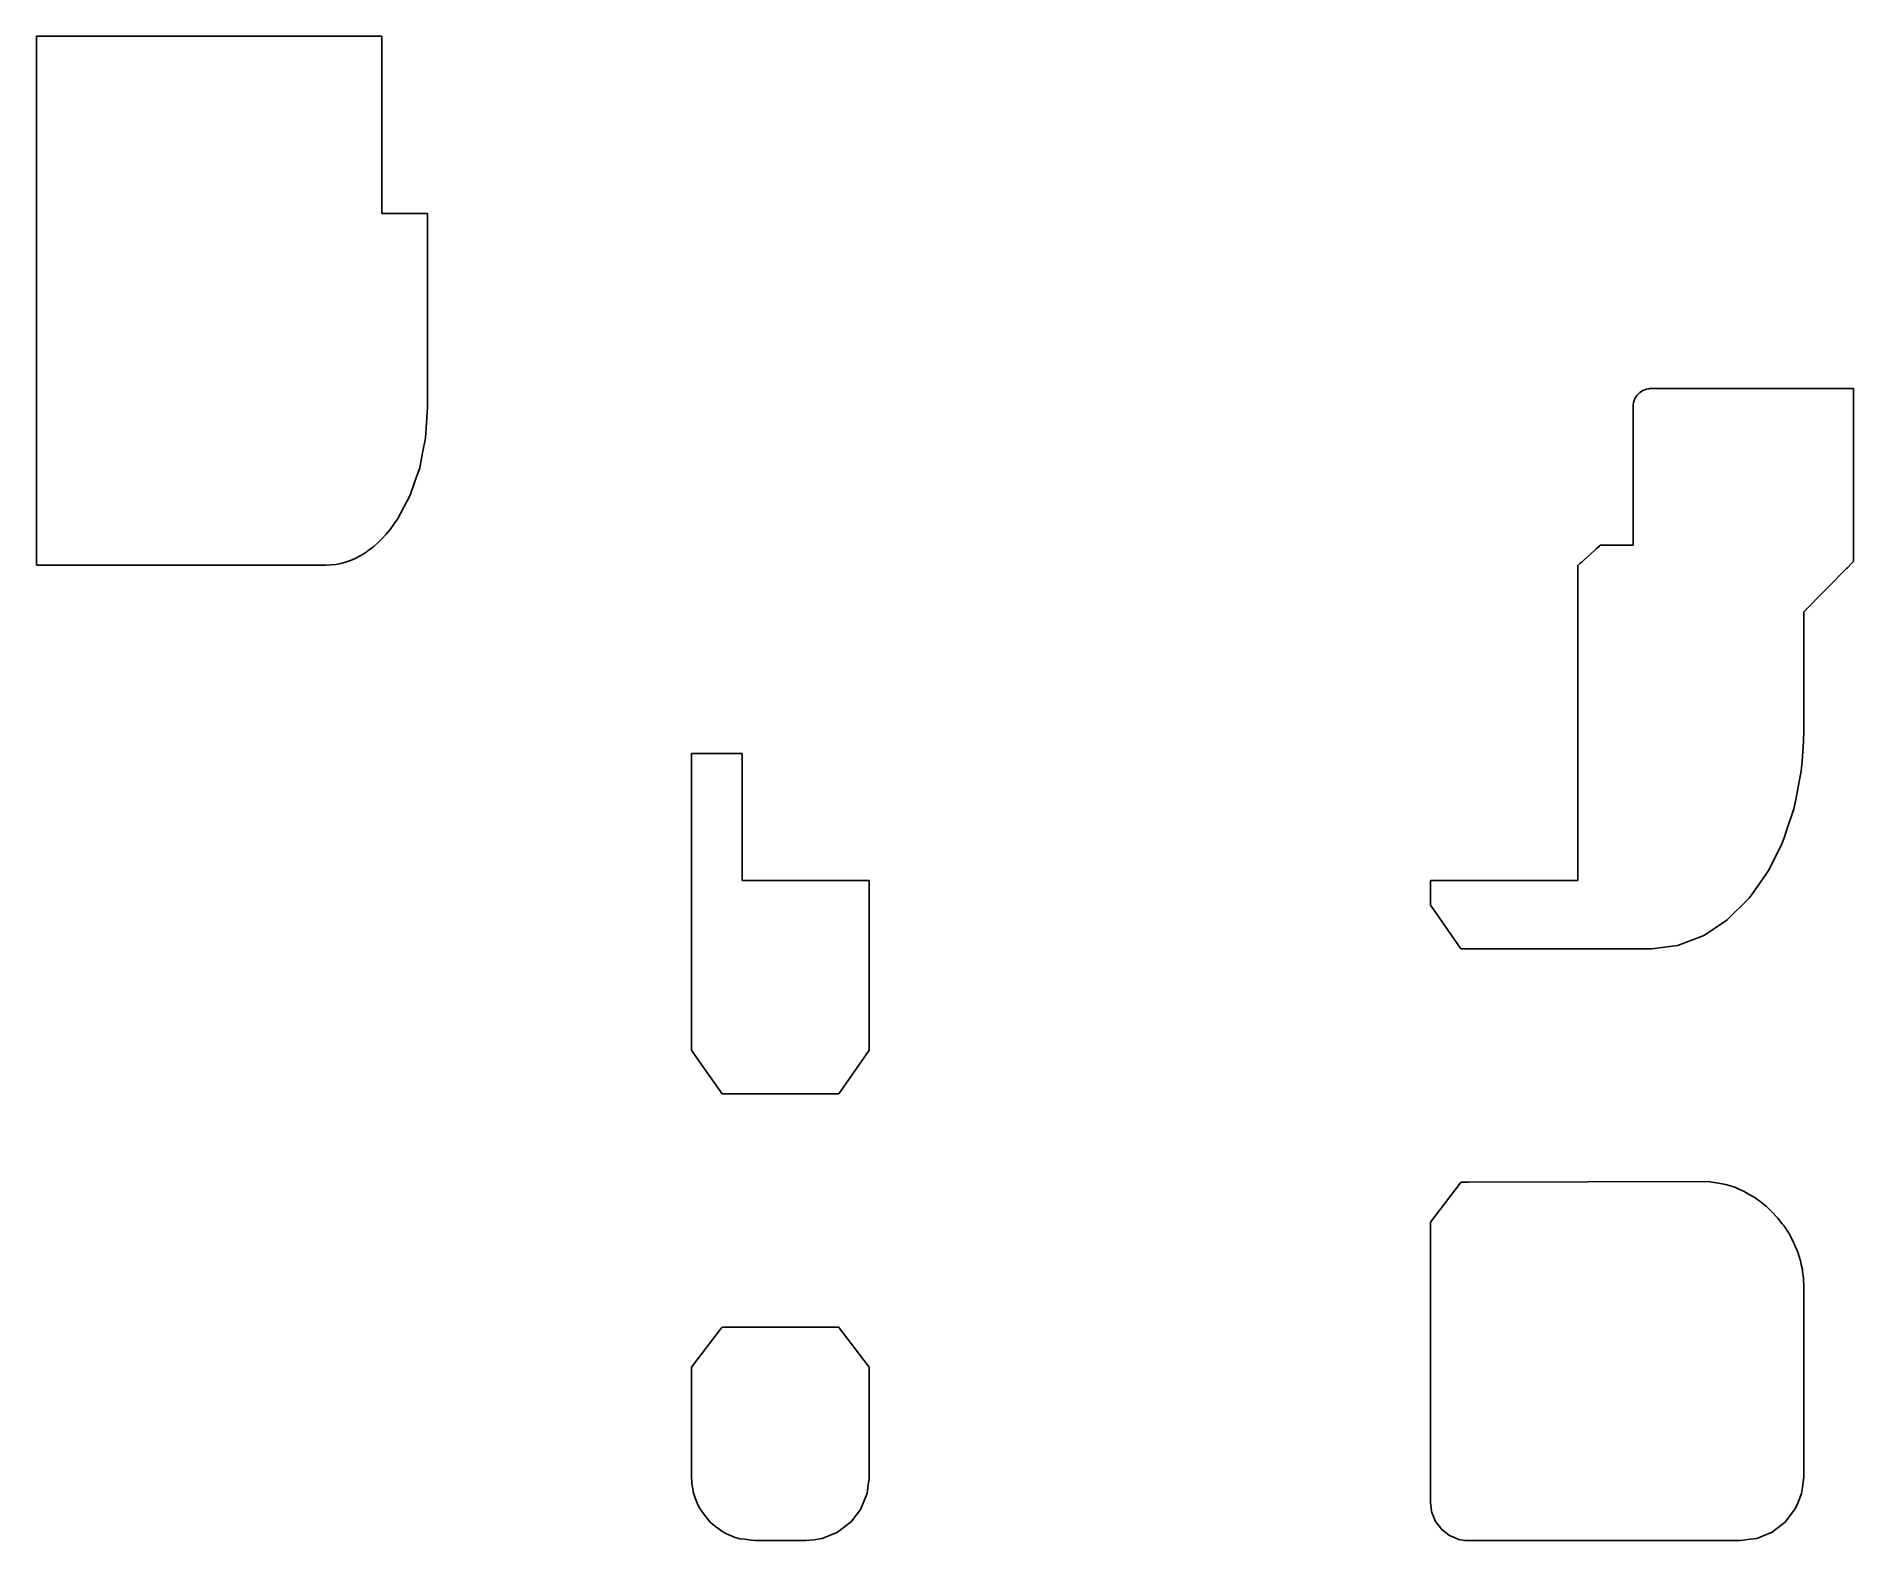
# Model space of a CAD drawing. Header units: metres. Extents: x 2.4 to 74, y -16 to 43.2.
import ezdxf

# ---------------------------------------------------------------- set-up
doc = ezdxf.new("R2010")
doc.units = ezdxf.units.M

msp = doc.modelspace()

# ---------------------------------------------------------------- linework, layer by layer
for p, q in [((2.4, 42.281), (2.4, 43.238)), ((2.4, 43.238), (15.228, 43.238)), ((15.228, 43.238), (16, 43.238)), ((16, 43.238), (16, 42.317)), ((2.4, 41.437), (2.4, 42.281)), ((16, 42.317), (16, 42.182)), ((16, 42.182), (16, 41.311)), ((16, 42.182), (16, 42.182)), ((2.4, 40.802), (2.4, 41.437)), ((2.4, 39.694), (2.4, 40.802)), ((16, 41.311), (16, 40.968)), ((16, 40.968), (16, 40.252)), ((16, 40.252), (16, 39.625)), ((2.4, 38.908), (2.4, 39.694)), ((16, 39.625), (16, 38.604)), ((2.4, 38.346), (2.4, 38.908)), ((2.4, 30.71), (2.4, 38.346)), ((16, 38.604), (16, 38.102)), ((16, 38.102), (16, 36.325)), ((16, 36.325), (16, 36.31)), ((16, 36.31), (16, 36.264)), ((16, 36.264), (17.756, 36.264)), ((17.756, 36.264), (17.8, 36.264)), ((17.8, 36.264), (17.8, 33.638)), ((17.8, 33.638), (17.8, 31.95)), ((17.8, 31.95), (17.8, 29.951)), ((2.4, 28.283), (2.4, 30.71)), ((17.8, 29.951), (17.8, 28.631)), ((65.703, 29.309), (65.805, 29.347)), ((65.805, 29.347), (65.902, 29.36)), ((65.902, 29.36), (65.935, 29.365)), ((65.935, 29.365), (65.945, 29.365)), ((65.945, 29.365), (70.644, 29.365)), ((70.644, 29.365), (73.952, 29.365)), ((73.952, 29.365), (73.962, 23.178)), ((17.8, 28.631), (17.762, 28.024)), ((65.274, 28.689), (65.275, 28.695)), ((65.274, 28.229), (65.274, 28.689)), ((65.275, 28.695), (65.276, 28.706)), ((65.276, 28.706), (65.292, 28.831)), ((65.292, 28.831), (65.3, 28.851)), ((65.3, 28.851), (65.344, 28.971)), ((65.344, 28.971), (65.359, 28.993)), ((65.359, 28.993), (65.428, 29.1)), ((65.428, 29.1), (65.451, 29.123)), ((65.451, 29.123), (65.537, 29.21)), ((65.537, 29.21), (65.568, 29.23)), ((65.568, 29.23), (65.666, 29.294)), ((65.666, 29.294), (65.703, 29.309)), ((2.4, 26.272), (2.4, 28.283)), ((17.762, 28.024), (17.723, 27.417)), ((65.274, 23.2), (65.274, 28.229)), ((17.723, 27.417), (17.609, 26.833)), ((17.609, 26.833), (17.496, 26.25)), ((2.4, 22.409), (2.4, 26.272)), ((17.496, 26.25), (17.31, 25.711)), ((17.126, 25.174), (16.877, 24.702)), ((17.31, 25.711), (17.126, 25.174)), ((16.877, 24.702), (16.628, 24.231)), ((16.18, 23.639), (16.022, 23.457)), ((16.338, 23.821), (16.18, 23.639)), ((16.483, 24.026), (16.338, 23.821)), ((16.628, 24.231), (16.483, 24.026)), ((15.508, 23.013), (15.331, 22.882)), ((15.686, 23.143), (15.508, 23.013)), ((15.854, 23.3), (15.686, 23.143)), ((16.022, 23.457), (15.854, 23.3)), ((63.344, 22.62), (63.753, 22.988)), ((63.753, 22.988), (63.842, 23.068)), ((63.842, 23.068), (63.923, 23.141)), ((63.923, 23.141), (63.958, 23.173)), ((63.958, 23.173), (63.988, 23.2)), ((63.988, 23.2), (64.691, 23.2)), ((64.691, 23.2), (64.692, 23.2)), ((64.692, 23.2), (64.692, 23.2)), ((64.692, 23.2), (64.692, 23.2)), ((64.692, 23.2), (65.274, 23.2)), ((73.962, 23.178), (73.961, 22.561)), ((8.092, 22.409), (2.4, 22.409)), ((13.8, 22.409), (8.092, 22.409)), ((13.996, 22.424), (13.8, 22.409)), ((14.192, 22.439), (13.996, 22.424)), ((14.386, 22.483), (14.192, 22.439)), ((14.58, 22.528), (14.386, 22.483)), ((14.77, 22.602), (14.58, 22.528)), ((14.961, 22.677), (14.77, 22.602)), ((15.146, 22.779), (14.961, 22.677)), ((15.331, 22.882), (15.146, 22.779)), ((63.1, 22.4), (63.103, 22.402)), ((63.1, 13.811), (63.1, 22.4)), ((63.103, 22.402), (63.111, 22.41)), ((63.111, 22.41), (63.125, 22.422)), ((63.125, 22.422), (63.144, 22.44)), ((63.144, 22.44), (63.169, 22.462)), ((63.169, 22.462), (63.198, 22.488)), ((63.198, 22.488), (63.267, 22.551)), ((63.267, 22.551), (63.344, 22.62)), ((73.686, 22.282), (73.476, 22.068)), ((73.714, 22.31), (73.686, 22.282)), ((73.889, 22.487), (73.714, 22.31)), ((73.927, 22.526), (73.889, 22.487)), ((73.961, 22.561), (73.927, 22.526)), ((73.155, 21.743), (72.855, 21.439)), ((73.194, 21.783), (73.155, 21.743)), ((73.449, 22.042), (73.194, 21.783)), ((73.476, 22.068), (73.449, 22.042)), ((72.286, 20.862), (72, 20.572)), ((72.571, 21.151), (72.286, 20.862)), ((72.855, 21.438), (72.571, 21.151)), ((72.855, 21.439), (72.855, 21.438)), ((72, 20.572), (72, 18.069)), ((72, 18.069), (72, 17.817)), ((72, 17.817), (72, 15.885)), ((72, 15.883), (71.986, 15.475)), ((72, 15.885), (72, 15.883)), ((72, 15.885), (72, 15.885)), ((71.986, 15.475), (71.936, 14.679)), ((28.2, 11.497), (28.2, 15)), ((28.2, 15), (28.701, 15)), ((28.701, 15), (30.2, 15)), ((30.2, 15), (30.2, 14.414)), ((30.2, 14.414), (30.2, 12.651)), ((71.898, 14.314), (71.835, 13.956)), ((71.936, 14.679), (71.898, 14.314)), ((63.1, 10), (63.1, 13.811)), ((71.835, 13.956), (71.678, 13.122)), ((71.678, 13.122), (71.601, 12.817)), ((30.2, 12.651), (30.2, 12.586)), ((30.2, 12.586), (30.2, 12.393)), ((30.2, 12.393), (30.2, 12.328)), ((30.2, 12.328), (30.2, 12.136)), ((71.601, 12.817), (71.308, 11.922)), ((28.2, 10.184), (28.2, 11.497)), ((30.2, 12.136), (30.2, 12.075)), ((30.2, 12.075), (30.2, 11.896)), ((30.2, 11.896), (30.2, 11.844)), ((30.2, 11.844), (30.2, 11.69)), ((30.2, 11.69), (30.2, 11.65)), ((30.2, 11.65), (30.2, 11.533)), ((30.2, 11.533), (30.2, 11.175)), ((71.227, 11.676), (71.129, 11.443)), ((71.308, 11.922), (71.227, 11.676)), ((30.2, 11.175), (30.2, 10)), ((71.129, 11.443), (70.697, 10.564)), ((28.2, 10.048), (28.2, 10.184)), ((28.2, 9.115), (28.2, 10.048)), ((70.505, 10.231), (69.929, 9.41)), ((70.607, 10.391), (70.505, 10.231)), ((70.697, 10.564), (70.607, 10.391)), ((30.2, 10), (31.77, 10)), ((31.77, 10), (35.2, 10)), ((35.2, 10), (35.2, 8.747)), ((35.2, 10), (35.2, 10)), ((57.3, 9.025), (57.3, 10)), ((57.3, 10), (58.635, 10)), ((58.635, 10), (58.8, 10)), ((58.8, 10), (62.762, 10)), ((62.762, 10), (63.1, 10)), ((69.847, 9.305), (69.759, 9.211)), ((69.929, 9.41), (69.847, 9.305)), ((28.2, 3.315), (28.2, 9.115)), ((35.2, 8.747), (35.2, 3.315)), ((57.337, 8.972), (57.3, 9.025)), ((57.852, 8.236), (57.337, 8.972)), ((69.759, 9.211), (69.04, 8.494)), ((58.5, 7.31), (57.852, 8.236)), ((68.916, 8.399), (68.067, 7.835)), ((68.979, 8.442), (68.916, 8.399)), ((69.04, 8.494), (68.979, 8.442)), ((58.709, 7.31), (58.5, 7.31)), ((65.868, 7.31), (58.709, 7.31)), ((66, 7.31), (65.868, 7.31)), ((66.006, 7.31), (66, 7.31)), ((67.031, 7.438), (66.006, 7.31)), ((67.045, 7.441), (67.031, 7.438)), ((67.059, 7.446), (67.045, 7.441)), ((68.032, 7.817), (67.059, 7.446)), ((68.067, 7.835), (68.032, 7.817)), ((28.398, 3.032), (28.2, 3.315)), ((29.4, 1.6), (28.398, 3.032)), ((35.002, 3.032), (34, 1.6)), ((35.2, 3.315), (35.002, 3.032)), ((33.95, 1.6), (29.4, 1.6)), ((34, 1.6), (33.95, 1.6)), ((57.3, -3.46), (58.481, -1.916)), ((58.481, -1.916), (58.49, -1.902)), ((58.49, -1.902), (58.5, -1.887)), ((58.5, -1.887), (58.791, -1.888)), ((58.791, -1.888), (68.209, -1.863)), ((68.209, -1.863), (68.466, -1.899)), ((68.466, -1.899), (68.559, -1.905)), ((68.559, -1.905), (68.79, -1.948)), ((68.79, -1.948), (68.917, -1.971)), ((68.917, -1.971), (69.111, -2.031)), ((69.111, -2.031), (69.283, -2.085)), ((69.283, -2.085), (69.42, -2.145)), ((69.42, -2.145), (69.649, -2.247)), ((69.649, -2.247), (69.716, -2.286)), ((69.716, -2.286), (69.962, -2.429)), ((69.962, -2.429), (69.998, -2.449)), ((69.998, -2.449), (70.007, -2.454)), ((70.007, -2.454), (70.263, -2.633)), ((70.263, -2.633), (70.347, -2.692)), ((70.347, -2.692), (70.512, -2.834)), ((70.512, -2.834), (70.665, -2.967)), ((57.3, -3.64), (57.3, -3.46)), ((70.665, -2.967), (70.744, -3.051)), ((70.744, -3.051), (70.954, -3.276)), ((70.954, -3.276), (70.959, -3.283)), ((70.959, -3.283), (70.974, -3.302)), ((70.974, -3.302), (71.152, -3.524)), ((71.152, -3.524), (71.21, -3.596)), ((57.3, -5.329), (57.3, -3.64)), ((71.21, -3.596), (71.327, -3.775)), ((71.327, -3.775), (71.43, -3.935)), ((71.43, -3.935), (71.483, -4.036)), ((71.483, -4.036), (71.613, -4.287)), ((71.613, -4.287), (71.621, -4.306)), ((71.621, -4.306), (71.647, -4.371)), ((71.647, -4.371), (71.734, -4.577)), ((71.734, -4.577), (71.759, -4.636)), ((71.759, -4.636), (71.827, -4.849)), ((71.827, -4.849), (71.869, -4.983)), ((71.869, -4.983), (71.9, -5.124)), ((57.3, -6.596), (57.3, -5.329)), ((71.9, -5.124), (71.944, -5.327)), ((71.944, -5.327), (71.953, -5.4)), ((71.953, -5.4), (71.986, -5.664)), ((71.986, -5.664), (71.989, -5.729)), ((71.989, -5.729), (71.999, -5.947)), ((71.999, -5.947), (72, -5.98)), ((72, -5.98), (72, -6.961)), ((57.3, -7.515), (57.3, -6.596)), ((72, -6.961), (72, -7.831)), ((29.381, -7.625), (28.2, -9.17)), ((29.39, -7.612), (29.381, -7.625)), ((29.4, -7.597), (29.39, -7.612)), ((29.482, -7.597), (29.4, -7.597)), ((34, -7.597), (29.482, -7.597)), ((34.01, -7.612), (34, -7.597)), ((34.019, -7.625), (34.01, -7.612)), ((35.2, -9.17), (34.019, -7.625)), ((57.3, -7.613), (57.3, -7.515)), ((57.3, -8.276), (57.3, -7.613)), ((72, -7.831), (72, -8.476)), ((72, -7.831), (72, -7.831)), ((57.3, -8.381), (57.3, -8.276)), ((57.3, -14.177), (57.3, -8.381)), ((72, -8.476), (72, -9.161)), ((28.2, -9.17), (28.2, -9.314)), ((35.2, -9.288), (35.2, -9.17)), ((35.2, -10.323), (35.2, -9.288)), ((72, -9.161), (72, -9.285)), ((72, -9.285), (72, -13.5)), ((28.2, -9.314), (28.2, -10.539)), ((28.2, -10.539), (28.2, -11.316)), ((35.2, -11.034), (35.2, -10.323)), ((28.2, -11.316), (28.2, -11.789)), ((35.2, -11.487), (35.2, -11.034)), ((35.2, -11.034), (35.2, -11.034)), ((28.2, -11.789), (28.2, -12.054)), ((28.2, -12.054), (28.2, -13.5)), ((35.2, -11.741), (35.2, -11.487)), ((35.2, -13.5), (35.2, -11.741)), ((28.2, -13.5), (28.209, -13.682)), ((35.162, -13.79), (35.196, -13.577)), ((35.196, -13.577), (35.2, -13.5)), ((72, -13.5), (71.946, -13.906)), ((28.209, -13.682), (28.212, -13.745)), ((28.212, -13.745), (28.25, -13.953)), ((28.25, -13.953), (28.267, -14.07)), ((28.267, -14.07), (28.335, -14.294)), ((28.335, -14.294), (28.466, -14.611)), ((34.865, -14.75), (35.106, -14.169)), ((35.106, -14.169), (35.115, -14.147)), ((35.115, -14.147), (35.162, -13.79)), ((57.3, -14.279), (57.3, -14.177)), ((57.3, -14.5), (57.3, -14.279)), ((71.915, -14.147), (71.758, -14.526)), ((71.946, -13.906), (71.915, -14.147)), ((28.466, -14.611), (28.575, -14.814)), ((28.575, -14.814), (28.788, -15.092)), ((34.468, -15.268), (34.851, -14.769)), ((34.851, -14.769), (34.865, -14.75)), ((57.324, -14.719), (57.3, -14.5)), ((57.344, -14.835), (57.324, -14.719)), ((57.351, -14.888), (57.344, -14.835)), ((57.445, -15.116), (57.351, -14.888)), ((71.665, -14.75), (71.416, -15.075)), ((71.758, -14.526), (71.665, -14.75)), ((28.788, -15.092), (28.932, -15.268)), ((28.932, -15.268), (29.096, -15.402)), ((29.096, -15.402), (29.39, -15.628)), ((29.39, -15.628), (29.572, -15.725)), ((29.572, -15.725), (29.924, -15.871)), ((33.347, -15.915), (33.928, -15.674)), ((33.928, -15.674), (33.95, -15.665)), ((33.95, -15.665), (34.449, -15.282)), ((34.449, -15.282), (34.468, -15.268)), ((57.501, -15.25), (57.445, -15.116)), ((57.651, -15.445), (57.501, -15.25)), ((57.739, -15.561), (57.651, -15.445)), ((57.935, -15.711), (57.739, -15.561)), ((58.05, -15.799), (57.935, -15.711)), ((70.75, -15.665), (70.371, -15.822)), ((70.943, -15.517), (70.75, -15.665)), ((71.268, -15.268), (70.943, -15.517)), ((71.416, -15.075), (71.268, -15.268)), ((29.924, -15.871), (30.117, -15.93)), ((30.117, -15.93), (30.301, -15.947)), ((30.301, -15.947), (30.546, -15.985)), ((30.546, -15.985), (30.7, -16)), ((30.7, -16), (31.936, -16)), ((31.936, -16), (32.7, -16)), ((32.7, -16), (33.025, -15.968)), ((33.025, -15.968), (33.335, -15.916)), ((33.335, -15.916), (33.347, -15.915)), ((58.277, -15.893), (58.05, -15.799)), ((58.412, -15.949), (58.277, -15.893)), ((58.496, -15.963), (58.412, -15.949)), ((58.656, -15.993), (58.496, -15.963)), ((58.677, -15.995), (58.656, -15.993)), ((58.698, -15.996), (58.677, -15.995)), ((58.738, -15.999), (58.698, -15.996)), ((58.759, -15.999), (58.738, -15.999)), ((58.8, -16), (58.759, -15.999)), ((66.391, -16), (58.8, -16)), ((69.5, -16), (66.391, -16)), ((69.906, -15.946), (69.5, -16)), ((70.147, -15.915), (69.906, -15.946)), ((70.371, -15.822), (70.147, -15.915))]:
    msp.add_line(p, q)

doc.saveas('drawing.dxf')
